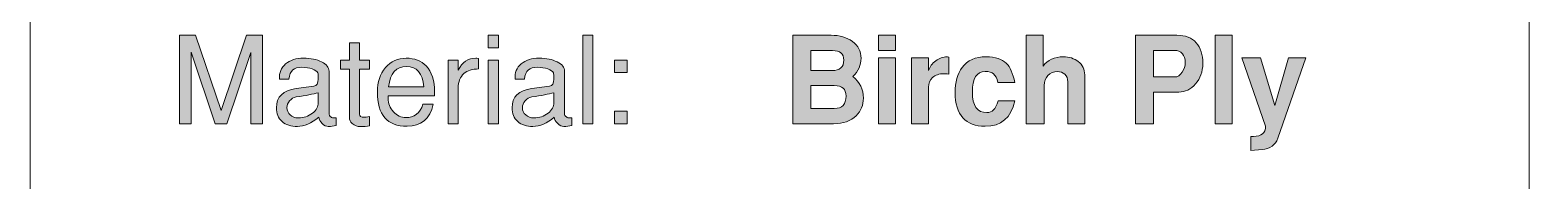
# Model space of a CAD drawing. Header units: inches. Extents: x 0.5 to 11.5, y -3.7 to -0.7.
# Drawn here: x 5.115 to 7.177, y -1.965 to -1.758 of the extents above; entities that cross this region are included whole.
import ezdxf

# ---------------------------------------------------------------- set-up
doc = ezdxf.new("R2010")
doc.units = ezdxf.units.IN
doc.header["$MEASUREMENT"] = 0
doc.layers.add('Layer 1', color=7, linetype='Continuous')

# ---------------------------------------------------------------- blocks, each defined once
blk = doc.blocks.new('block 27')
at = {"layer": 'Layer 1', "color": 240, "lineweight": 5, "true_color": 0xed1f24}
blk.add_lwpolyline([(5.3727, -3.7402), (5.3727, -3.6518), (5.3727, -3.5505), (5.1149, -3.5505), (5.1149, -0.738), (7.1774, -0.738), (7.1774, -3.5505)], dxfattribs=at)
blk = doc.blocks.new('block 58')
at = {"layer": 'Layer 1', "true_color": 0xed1f24}
h = blk.add_hatch(color=240, dxfattribs=at)
h.dxf.hatch_style = 2
h.paths.add_polyline_path([(5.4349, -1.8868), (5.4189, -1.8868), (5.4189, -1.7888), (5.3858, -1.8868), (5.3698, -1.8868), (5.3366, -1.7883), (5.3366, -1.8868), (5.3206, -1.8868), (5.3206, -1.7653), (5.3428, -1.7653), (5.3778, -1.8688), (5.4128, -1.7653), (5.4349, -1.7653)])
h = blk.add_hatch(color=240, dxfattribs=at)
h.dxf.hatch_style = 2
h.paths.add_polyline_path([(5.7593, -1.7826), (5.7453, -1.7826), (5.7453, -1.7653), (5.7593, -1.7653)])
h.paths.add_polyline_path([(5.7593, -1.8868), (5.7453, -1.8868), (5.7453, -1.7993), (5.7593, -1.7993)])
h = blk.add_hatch(color=240, dxfattribs=at)
h.dxf.hatch_style = 2
h.paths.add_polyline_path([(5.8893, -1.8868), (5.8753, -1.8868), (5.8753, -1.7653), (5.8893, -1.7653)])
h = blk.add_hatch(color=240, dxfattribs=at)
h.dxf.hatch_style = 2
edge = h.paths.add_edge_path()
edge.add_spline(control_points=[(5.5821, -1.8896), (5.578, -1.8904), (5.574, -1.8908), (5.5701, -1.8908), (5.5652, -1.8908), (5.5613, -1.8894), (5.5583, -1.8866), (5.5556, -1.8842), (5.5543, -1.8813), (5.5543, -1.8781), (5.5543, -1.8781), (5.5543, -1.8121), (5.5543, -1.8121), (5.5543, -1.8121), (5.5421, -1.8121), (5.5421, -1.8121), (5.5421, -1.8121), (5.5421, -1.7993), (5.5421, -1.7993), (5.5421, -1.7993), (5.5543, -1.7993), (5.5543, -1.7993), (5.5543, -1.7993), (5.5543, -1.7756), (5.5543, -1.7756), (5.5543, -1.7756), (5.5683, -1.7756), (5.5683, -1.7756), (5.5683, -1.7756), (5.5683, -1.7993), (5.5683, -1.7993), (5.5683, -1.7993), (5.5821, -1.7993), (5.5821, -1.7993), (5.5821, -1.7993), (5.5821, -1.8121), (5.5821, -1.8121), (5.5821, -1.8121), (5.5683, -1.8121), (5.5683, -1.8121), (5.5683, -1.8121), (5.5683, -1.8738), (5.5683, -1.8738), (5.5683, -1.8766), (5.5703, -1.8779), (5.5744, -1.8779), (5.5761, -1.8779), (5.5787, -1.8777), (5.5821, -1.8771), (5.5821, -1.8771), (5.5821, -1.8896), (5.5821, -1.8896)], knot_values=[0, 0, 0, 0, 1, 1, 1, 2, 2, 2, 3, 3, 3, 4, 4, 4, 5, 5, 5, 6, 6, 6, 7, 7, 7, 8, 8, 8, 9, 9, 9, 10, 10, 10, 11, 11, 11, 12, 12, 12, 13, 13, 13, 14, 14, 14, 15, 15, 15, 16, 16, 16, 17, 17, 17, 17], degree=3, periodic=1)
h = blk.add_hatch(color=240, dxfattribs=at)
h.dxf.hatch_style = 2
edge = h.paths.add_edge_path()
edge.add_spline(control_points=[(5.5361, -1.8892), (5.5327, -1.8901), (5.5291, -1.8906), (5.5253, -1.8906), (5.5223, -1.8906), (5.5194, -1.8892), (5.5167, -1.8865), (5.514, -1.8838), (5.5124, -1.8809), (5.5121, -1.8779), (5.502, -1.8864), (5.4922, -1.8906), (5.4828, -1.8906), (5.474, -1.8906), (5.467, -1.8883), (5.4618, -1.8838), (5.4566, -1.8792), (5.4539, -1.8729), (5.4539, -1.8649), (5.4539, -1.8498), (5.463, -1.841), (5.481, -1.8385), (5.481, -1.8385), (5.5056, -1.8352), (5.5056, -1.8352), (5.5095, -1.8346), (5.5114, -1.8314), (5.5114, -1.8256), (5.5114, -1.8207), (5.5113, -1.8179), (5.511, -1.8171), (5.5099, -1.8148), (5.5074, -1.8129), (5.5032, -1.8114), (5.4991, -1.81), (5.4943, -1.8093), (5.489, -1.8093), (5.4835, -1.8093), (5.4793, -1.8105), (5.4765, -1.813), (5.4736, -1.8155), (5.4718, -1.8197), (5.4709, -1.8254), (5.4709, -1.8254), (5.4583, -1.8254), (5.4583, -1.8254), (5.4575, -1.8168), (5.4603, -1.8098), (5.4666, -1.8046), (5.4729, -1.7994), (5.4812, -1.7968), (5.4913, -1.7968), (5.5011, -1.7968), (5.5093, -1.7985), (5.5161, -1.8019), (5.5229, -1.8054), (5.5263, -1.8096), (5.5263, -1.8144), (5.5263, -1.8144), (5.5263, -1.8736), (5.5263, -1.8736), (5.5263, -1.8748), (5.5269, -1.8759), (5.528, -1.8769), (5.5292, -1.8779), (5.5305, -1.8786), (5.5319, -1.8788), (5.5331, -1.8789), (5.5344, -1.8789), (5.5361, -1.8788), (5.5361, -1.8788), (5.5361, -1.8892), (5.5361, -1.8892)], knot_values=[0, 0, 0, 0, 1, 1, 1, 2, 2, 2, 3, 3, 3, 4, 4, 4, 5, 5, 5, 6, 6, 6, 7, 7, 7, 8, 8, 8, 9, 9, 9, 10, 10, 10, 11, 11, 11, 12, 12, 12, 13, 13, 13, 14, 14, 14, 15, 15, 15, 16, 16, 16, 17, 17, 17, 18, 18, 18, 19, 19, 19, 20, 20, 20, 21, 21, 21, 22, 22, 22, 23, 23, 23, 24, 24, 24, 24], degree=3, periodic=1)
edge = h.paths.add_edge_path()
edge.add_spline(control_points=[(5.5114, -1.8578), (5.5114, -1.8578), (5.5113, -1.8443), (5.5113, -1.8443), (5.5046, -1.8462), (5.4945, -1.8481), (5.4811, -1.8501), (5.4776, -1.8508), (5.4746, -1.8525), (5.4721, -1.8553), (5.4695, -1.8581), (5.4683, -1.8613), (5.4683, -1.8647), (5.4683, -1.8687), (5.4698, -1.8721), (5.4727, -1.8748), (5.4757, -1.8774), (5.4795, -1.8788), (5.4841, -1.8788), (5.4916, -1.8788), (5.498, -1.8767), (5.5035, -1.8724), (5.5089, -1.8682), (5.5116, -1.8633), (5.5114, -1.8578)], knot_values=[0, 0, 0, 0, 1, 1, 1, 2, 2, 2, 3, 3, 3, 4, 4, 4, 5, 5, 5, 6, 6, 6, 7, 7, 7, 8, 8, 8, 8], degree=3, periodic=1)
h = blk.add_hatch(color=240, dxfattribs=at)
h.dxf.hatch_style = 2
edge = h.paths.add_edge_path()
edge.add_spline(control_points=[(5.6716, -1.8434), (5.6716, -1.8456), (5.6716, -1.8473), (5.6714, -1.8486), (5.6714, -1.8486), (5.6078, -1.8486), (5.6078, -1.8486), (5.6077, -1.8494), (5.6076, -1.8505), (5.6076, -1.8519), (5.6076, -1.8589), (5.61, -1.8651), (5.6148, -1.8704), (5.6197, -1.8758), (5.6254, -1.8784), (5.632, -1.8784), (5.6436, -1.8784), (5.6514, -1.8723), (5.6555, -1.8601), (5.6555, -1.8601), (5.6698, -1.8601), (5.6698, -1.8601), (5.6651, -1.8803), (5.6531, -1.8904), (5.6336, -1.8904), (5.6064, -1.8904), (5.5928, -1.8747), (5.5928, -1.8431), (5.5928, -1.8296), (5.5965, -1.8184), (5.6039, -1.8098), (5.6114, -1.8011), (5.6209, -1.7968), (5.6326, -1.7968), (5.6441, -1.7968), (5.6532, -1.8003), (5.6599, -1.8074), (5.6676, -1.8156), (5.6715, -1.8276), (5.6716, -1.8434)], knot_values=[0, 0, 0, 0, 1, 1, 1, 2, 2, 2, 3, 3, 3, 4, 4, 4, 5, 5, 5, 6, 6, 6, 7, 7, 7, 8, 8, 8, 9, 9, 9, 10, 10, 10, 11, 11, 11, 12, 12, 12, 13, 13, 13, 13], degree=3, periodic=1)
edge = h.paths.add_edge_path()
edge.add_spline(control_points=[(5.6568, -1.8363), (5.655, -1.8175), (5.6471, -1.8081), (5.6332, -1.8081), (5.6187, -1.8081), (5.6104, -1.8175), (5.6083, -1.8363), (5.6083, -1.8363), (5.6568, -1.8363), (5.6568, -1.8363)], knot_values=[0, 0, 0, 0, 1, 1, 1, 2, 2, 2, 3, 3, 3, 3], degree=3, periodic=1)
h = blk.add_hatch(color=240, dxfattribs=at)
h.dxf.hatch_style = 2
edge = h.paths.add_edge_path()
edge.add_spline(control_points=[(5.7321, -1.8116), (5.7236, -1.8116), (5.7168, -1.8137), (5.7119, -1.8179), (5.7067, -1.8226), (5.7041, -1.8292), (5.7041, -1.8378), (5.7041, -1.8378), (5.7041, -1.8868), (5.7041, -1.8868), (5.7041, -1.8868), (5.6901, -1.8868), (5.6901, -1.8868), (5.6901, -1.8868), (5.6901, -1.7993), (5.6901, -1.7993), (5.6901, -1.7993), (5.7041, -1.7993), (5.7041, -1.7993), (5.7041, -1.7993), (5.7041, -1.8133), (5.7041, -1.8133), (5.7097, -1.8023), (5.7177, -1.7968), (5.7281, -1.7968), (5.729, -1.7968), (5.7303, -1.7969), (5.7321, -1.7971), (5.7321, -1.7971), (5.7321, -1.8116), (5.7321, -1.8116)], knot_values=[0, 0, 0, 0, 1, 1, 1, 2, 2, 2, 3, 3, 3, 4, 4, 4, 5, 5, 5, 6, 6, 6, 7, 7, 7, 8, 8, 8, 9, 9, 9, 10, 10, 10, 10], degree=3, periodic=1)
h = blk.add_hatch(color=240, dxfattribs=at)
h.dxf.hatch_style = 2
edge = h.paths.add_edge_path()
edge.add_spline(control_points=[(5.8603, -1.8892), (5.8568, -1.8901), (5.8532, -1.8906), (5.8494, -1.8906), (5.8464, -1.8906), (5.8436, -1.8892), (5.8409, -1.8865), (5.8381, -1.8838), (5.8366, -1.8809), (5.8363, -1.8779), (5.8262, -1.8864), (5.8164, -1.8906), (5.8069, -1.8906), (5.7982, -1.8906), (5.7912, -1.8883), (5.7859, -1.8838), (5.7807, -1.8792), (5.7781, -1.8729), (5.7781, -1.8649), (5.7781, -1.8498), (5.7871, -1.841), (5.8052, -1.8385), (5.8052, -1.8385), (5.8298, -1.8352), (5.8298, -1.8352), (5.8337, -1.8346), (5.8356, -1.8314), (5.8356, -1.8256), (5.8356, -1.8207), (5.8354, -1.8179), (5.8351, -1.8171), (5.8341, -1.8148), (5.8315, -1.8129), (5.8274, -1.8114), (5.8232, -1.81), (5.8185, -1.8093), (5.8132, -1.8093), (5.8076, -1.8093), (5.8035, -1.8105), (5.8006, -1.813), (5.7978, -1.8155), (5.796, -1.8197), (5.7951, -1.8254), (5.7951, -1.8254), (5.7824, -1.8254), (5.7824, -1.8254), (5.7817, -1.8168), (5.7844, -1.8098), (5.7908, -1.8046), (5.7971, -1.7994), (5.8053, -1.7968), (5.8154, -1.7968), (5.8252, -1.7968), (5.8335, -1.7985), (5.8403, -1.8019), (5.847, -1.8054), (5.8504, -1.8096), (5.8504, -1.8144), (5.8504, -1.8144), (5.8504, -1.8736), (5.8504, -1.8736), (5.8504, -1.8748), (5.851, -1.8759), (5.8522, -1.8769), (5.8534, -1.8779), (5.8547, -1.8786), (5.8561, -1.8788), (5.8572, -1.8789), (5.8586, -1.8789), (5.8603, -1.8788), (5.8603, -1.8788), (5.8603, -1.8892), (5.8603, -1.8892)], knot_values=[0, 0, 0, 0, 1, 1, 1, 2, 2, 2, 3, 3, 3, 4, 4, 4, 5, 5, 5, 6, 6, 6, 7, 7, 7, 8, 8, 8, 9, 9, 9, 10, 10, 10, 11, 11, 11, 12, 12, 12, 13, 13, 13, 14, 14, 14, 15, 15, 15, 16, 16, 16, 17, 17, 17, 18, 18, 18, 19, 19, 19, 20, 20, 20, 21, 21, 21, 22, 22, 22, 23, 23, 23, 24, 24, 24, 24], degree=3, periodic=1)
edge = h.paths.add_edge_path()
edge.add_spline(control_points=[(5.8356, -1.8578), (5.8356, -1.8578), (5.8354, -1.8443), (5.8354, -1.8443), (5.8287, -1.8462), (5.8187, -1.8481), (5.8053, -1.8501), (5.8018, -1.8508), (5.7988, -1.8525), (5.7962, -1.8553), (5.7937, -1.8581), (5.7924, -1.8613), (5.7924, -1.8647), (5.7924, -1.8687), (5.7939, -1.8721), (5.7969, -1.8748), (5.7999, -1.8774), (5.8036, -1.8788), (5.8083, -1.8788), (5.8157, -1.8788), (5.8222, -1.8767), (5.8276, -1.8724), (5.8331, -1.8682), (5.8357, -1.8633), (5.8356, -1.8578)], knot_values=[0, 0, 0, 0, 1, 1, 1, 2, 2, 2, 3, 3, 3, 4, 4, 4, 5, 5, 5, 6, 6, 6, 7, 7, 7, 8, 8, 8, 8], degree=3, periodic=1)
h = blk.add_hatch(color=240, dxfattribs=at)
h.dxf.hatch_style = 2
h.paths.add_polyline_path([(5.9364, -1.8166), (5.9191, -1.8166), (5.9191, -1.7993), (5.9364, -1.7993)])
h.paths.add_polyline_path([(5.9364, -1.8868), (5.9191, -1.8868), (5.9191, -1.8694), (5.9364, -1.8694)])
at = {"layer": 'Layer 1', "lineweight": 0}
for points in [[(5.4349, -1.8868), (5.4189, -1.8868), (5.4189, -1.7888), (5.3858, -1.8868), (5.3698, -1.8868), (5.3366, -1.7883), (5.3366, -1.8868), (5.3206, -1.8868), (5.3206, -1.7653), (5.3428, -1.7653), (5.3778, -1.8688), (5.4128, -1.7653), (5.4349, -1.7653), (5.4349, -1.8868)], [(5.7593, -1.7826), (5.7453, -1.7826), (5.7453, -1.7653), (5.7593, -1.7653), (5.7593, -1.7826)], [(5.8893, -1.8868), (5.8753, -1.8868), (5.8753, -1.7653), (5.8893, -1.7653), (5.8893, -1.8868)], [(5.7593, -1.8868), (5.7453, -1.8868), (5.7453, -1.7993), (5.7593, -1.7993), (5.7593, -1.8868)], [(5.9364, -1.8166), (5.9191, -1.8166), (5.9191, -1.7993), (5.9364, -1.7993), (5.9364, -1.8166)], [(5.9364, -1.8868), (5.9191, -1.8868), (5.9191, -1.8694), (5.9364, -1.8694), (5.9364, -1.8868)]]:
    blk.add_lwpolyline(points, dxfattribs=at)
for points, knots in [([(5.5821, -1.8896), (5.578, -1.8904), (5.574, -1.8908), (5.5701, -1.8908), (5.5652, -1.8908), (5.5613, -1.8894), (5.5583, -1.8866), (5.5556, -1.8842), (5.5543, -1.8813), (5.5543, -1.8781), (5.5543, -1.8781), (5.5543, -1.8121), (5.5543, -1.8121), (5.5543, -1.8121), (5.5421, -1.8121), (5.5421, -1.8121), (5.5421, -1.8121), (5.5421, -1.7993), (5.5421, -1.7993), (5.5421, -1.7993), (5.5543, -1.7993), (5.5543, -1.7993), (5.5543, -1.7993), (5.5543, -1.7756), (5.5543, -1.7756), (5.5543, -1.7756), (5.5683, -1.7756), (5.5683, -1.7756), (5.5683, -1.7756), (5.5683, -1.7993), (5.5683, -1.7993), (5.5683, -1.7993), (5.5821, -1.7993), (5.5821, -1.7993), (5.5821, -1.7993), (5.5821, -1.8121), (5.5821, -1.8121), (5.5821, -1.8121), (5.5683, -1.8121), (5.5683, -1.8121), (5.5683, -1.8121), (5.5683, -1.8738), (5.5683, -1.8738), (5.5683, -1.8766), (5.5703, -1.8779), (5.5744, -1.8779), (5.5761, -1.8779), (5.5787, -1.8777), (5.5821, -1.8771), (5.5821, -1.8771), (5.5821, -1.8896), (5.5821, -1.8896)], [0, 0, 0, 0, 1, 1, 1, 2, 2, 2, 3, 3, 3, 4, 4, 4, 5, 5, 5, 6, 6, 6, 7, 7, 7, 8, 8, 8, 9, 9, 9, 10, 10, 10, 11, 11, 11, 12, 12, 12, 13, 13, 13, 14, 14, 14, 15, 15, 15, 16, 16, 16, 17, 17, 17, 17]), ([(5.5361, -1.8892), (5.5327, -1.8901), (5.5291, -1.8906), (5.5253, -1.8906), (5.5223, -1.8906), (5.5194, -1.8892), (5.5167, -1.8865), (5.514, -1.8838), (5.5124, -1.8809), (5.5121, -1.8779), (5.502, -1.8864), (5.4922, -1.8906), (5.4828, -1.8906), (5.474, -1.8906), (5.467, -1.8883), (5.4618, -1.8838), (5.4566, -1.8792), (5.4539, -1.8729), (5.4539, -1.8649), (5.4539, -1.8498), (5.463, -1.841), (5.481, -1.8385), (5.481, -1.8385), (5.5056, -1.8352), (5.5056, -1.8352), (5.5095, -1.8346), (5.5114, -1.8314), (5.5114, -1.8256), (5.5114, -1.8207), (5.5113, -1.8179), (5.511, -1.8171), (5.5099, -1.8148), (5.5074, -1.8129), (5.5032, -1.8114), (5.4991, -1.81), (5.4943, -1.8093), (5.489, -1.8093), (5.4835, -1.8093), (5.4793, -1.8105), (5.4765, -1.813), (5.4736, -1.8155), (5.4718, -1.8197), (5.4709, -1.8254), (5.4709, -1.8254), (5.4583, -1.8254), (5.4583, -1.8254), (5.4575, -1.8168), (5.4603, -1.8098), (5.4666, -1.8046), (5.4729, -1.7994), (5.4812, -1.7968), (5.4913, -1.7968), (5.5011, -1.7968), (5.5093, -1.7985), (5.5161, -1.8019), (5.5229, -1.8054), (5.5263, -1.8096), (5.5263, -1.8144), (5.5263, -1.8144), (5.5263, -1.8736), (5.5263, -1.8736), (5.5263, -1.8748), (5.5269, -1.8759), (5.528, -1.8769), (5.5292, -1.8779), (5.5305, -1.8786), (5.5319, -1.8788), (5.5331, -1.8789), (5.5344, -1.8789), (5.5361, -1.8788), (5.5361, -1.8788), (5.5361, -1.8892), (5.5361, -1.8892)], [0, 0, 0, 0, 1, 1, 1, 2, 2, 2, 3, 3, 3, 4, 4, 4, 5, 5, 5, 6, 6, 6, 7, 7, 7, 8, 8, 8, 9, 9, 9, 10, 10, 10, 11, 11, 11, 12, 12, 12, 13, 13, 13, 14, 14, 14, 15, 15, 15, 16, 16, 16, 17, 17, 17, 18, 18, 18, 19, 19, 19, 20, 20, 20, 21, 21, 21, 22, 22, 22, 23, 23, 23, 24, 24, 24, 24]), ([(5.6716, -1.8434), (5.6716, -1.8456), (5.6716, -1.8473), (5.6714, -1.8486), (5.6714, -1.8486), (5.6078, -1.8486), (5.6078, -1.8486), (5.6077, -1.8494), (5.6076, -1.8505), (5.6076, -1.8519), (5.6076, -1.8589), (5.61, -1.8651), (5.6148, -1.8704), (5.6197, -1.8758), (5.6254, -1.8784), (5.632, -1.8784), (5.6436, -1.8784), (5.6514, -1.8723), (5.6555, -1.8601), (5.6555, -1.8601), (5.6698, -1.8601), (5.6698, -1.8601), (5.6651, -1.8803), (5.6531, -1.8904), (5.6336, -1.8904), (5.6064, -1.8904), (5.5928, -1.8747), (5.5928, -1.8431), (5.5928, -1.8296), (5.5965, -1.8184), (5.6039, -1.8098), (5.6114, -1.8011), (5.6209, -1.7968), (5.6326, -1.7968), (5.6441, -1.7968), (5.6532, -1.8003), (5.6599, -1.8074), (5.6676, -1.8156), (5.6715, -1.8276), (5.6716, -1.8434)], [0, 0, 0, 0, 1, 1, 1, 2, 2, 2, 3, 3, 3, 4, 4, 4, 5, 5, 5, 6, 6, 6, 7, 7, 7, 8, 8, 8, 9, 9, 9, 10, 10, 10, 11, 11, 11, 12, 12, 12, 13, 13, 13, 13]), ([(5.6568, -1.8363), (5.655, -1.8175), (5.6471, -1.8081), (5.6332, -1.8081), (5.6187, -1.8081), (5.6104, -1.8175), (5.6083, -1.8363), (5.6083, -1.8363), (5.6568, -1.8363), (5.6568, -1.8363)], [0, 0, 0, 0, 1, 1, 1, 2, 2, 2, 3, 3, 3, 3]), ([(5.7321, -1.8116), (5.7236, -1.8116), (5.7168, -1.8137), (5.7119, -1.8179), (5.7067, -1.8226), (5.7041, -1.8292), (5.7041, -1.8378), (5.7041, -1.8378), (5.7041, -1.8868), (5.7041, -1.8868), (5.7041, -1.8868), (5.6901, -1.8868), (5.6901, -1.8868), (5.6901, -1.8868), (5.6901, -1.7993), (5.6901, -1.7993), (5.6901, -1.7993), (5.7041, -1.7993), (5.7041, -1.7993), (5.7041, -1.7993), (5.7041, -1.8133), (5.7041, -1.8133), (5.7097, -1.8023), (5.7177, -1.7968), (5.7281, -1.7968), (5.729, -1.7968), (5.7303, -1.7969), (5.7321, -1.7971), (5.7321, -1.7971), (5.7321, -1.8116), (5.7321, -1.8116)], [0, 0, 0, 0, 1, 1, 1, 2, 2, 2, 3, 3, 3, 4, 4, 4, 5, 5, 5, 6, 6, 6, 7, 7, 7, 8, 8, 8, 9, 9, 9, 10, 10, 10, 10]), ([(5.8603, -1.8892), (5.8568, -1.8901), (5.8532, -1.8906), (5.8494, -1.8906), (5.8464, -1.8906), (5.8436, -1.8892), (5.8409, -1.8865), (5.8381, -1.8838), (5.8366, -1.8809), (5.8363, -1.8779), (5.8262, -1.8864), (5.8164, -1.8906), (5.8069, -1.8906), (5.7982, -1.8906), (5.7912, -1.8883), (5.7859, -1.8838), (5.7807, -1.8792), (5.7781, -1.8729), (5.7781, -1.8649), (5.7781, -1.8498), (5.7871, -1.841), (5.8052, -1.8385), (5.8052, -1.8385), (5.8298, -1.8352), (5.8298, -1.8352), (5.8337, -1.8346), (5.8356, -1.8314), (5.8356, -1.8256), (5.8356, -1.8207), (5.8354, -1.8179), (5.8351, -1.8171), (5.8341, -1.8148), (5.8315, -1.8129), (5.8274, -1.8114), (5.8232, -1.81), (5.8185, -1.8093), (5.8132, -1.8093), (5.8076, -1.8093), (5.8035, -1.8105), (5.8006, -1.813), (5.7978, -1.8155), (5.796, -1.8197), (5.7951, -1.8254), (5.7951, -1.8254), (5.7824, -1.8254), (5.7824, -1.8254), (5.7817, -1.8168), (5.7844, -1.8098), (5.7908, -1.8046), (5.7971, -1.7994), (5.8053, -1.7968), (5.8154, -1.7968), (5.8252, -1.7968), (5.8335, -1.7985), (5.8403, -1.8019), (5.847, -1.8054), (5.8504, -1.8096), (5.8504, -1.8144), (5.8504, -1.8144), (5.8504, -1.8736), (5.8504, -1.8736), (5.8504, -1.8748), (5.851, -1.8759), (5.8522, -1.8769), (5.8534, -1.8779), (5.8547, -1.8786), (5.8561, -1.8788), (5.8572, -1.8789), (5.8586, -1.8789), (5.8603, -1.8788), (5.8603, -1.8788), (5.8603, -1.8892), (5.8603, -1.8892)], [0, 0, 0, 0, 1, 1, 1, 2, 2, 2, 3, 3, 3, 4, 4, 4, 5, 5, 5, 6, 6, 6, 7, 7, 7, 8, 8, 8, 9, 9, 9, 10, 10, 10, 11, 11, 11, 12, 12, 12, 13, 13, 13, 14, 14, 14, 15, 15, 15, 16, 16, 16, 17, 17, 17, 18, 18, 18, 19, 19, 19, 20, 20, 20, 21, 21, 21, 22, 22, 22, 23, 23, 23, 24, 24, 24, 24]), ([(5.5114, -1.8578), (5.5114, -1.8578), (5.5113, -1.8443), (5.5113, -1.8443), (5.5046, -1.8462), (5.4945, -1.8481), (5.4811, -1.8501), (5.4776, -1.8508), (5.4746, -1.8525), (5.4721, -1.8553), (5.4695, -1.8581), (5.4683, -1.8613), (5.4683, -1.8647), (5.4683, -1.8687), (5.4698, -1.8721), (5.4727, -1.8748), (5.4757, -1.8774), (5.4795, -1.8788), (5.4841, -1.8788), (5.4916, -1.8788), (5.498, -1.8767), (5.5035, -1.8724), (5.5089, -1.8682), (5.5116, -1.8633), (5.5114, -1.8578)], [0, 0, 0, 0, 1, 1, 1, 2, 2, 2, 3, 3, 3, 4, 4, 4, 5, 5, 5, 6, 6, 6, 7, 7, 7, 8, 8, 8, 8]), ([(5.8356, -1.8578), (5.8356, -1.8578), (5.8354, -1.8443), (5.8354, -1.8443), (5.8287, -1.8462), (5.8187, -1.8481), (5.8053, -1.8501), (5.8018, -1.8508), (5.7988, -1.8525), (5.7962, -1.8553), (5.7937, -1.8581), (5.7924, -1.8613), (5.7924, -1.8647), (5.7924, -1.8687), (5.7939, -1.8721), (5.7969, -1.8748), (5.7999, -1.8774), (5.8036, -1.8788), (5.8083, -1.8788), (5.8157, -1.8788), (5.8222, -1.8767), (5.8276, -1.8724), (5.8331, -1.8682), (5.8357, -1.8633), (5.8356, -1.8578)], [0, 0, 0, 0, 1, 1, 1, 2, 2, 2, 3, 3, 3, 4, 4, 4, 5, 5, 5, 6, 6, 6, 7, 7, 7, 8, 8, 8, 8])]:
    blk.add_open_spline(points, degree=3, knots=knots, dxfattribs=at)
blk = doc.blocks.new('block 59')
at = {"layer": 'Layer 1', "true_color": 0xed1f24}
h = blk.add_hatch(color=240, dxfattribs=at)
h.dxf.hatch_style = 2
edge = h.paths.add_edge_path()
edge.add_spline(control_points=[(6.2615, -1.8516), (6.2615, -1.8613), (6.2583, -1.8693), (6.2517, -1.8758), (6.2443, -1.8831), (6.2339, -1.8868), (6.2205, -1.8868), (6.2205, -1.8868), (6.1644, -1.8868), (6.1644, -1.8868), (6.1644, -1.8868), (6.1644, -1.7653), (6.1644, -1.7653), (6.1644, -1.7653), (6.217, -1.7653), (6.217, -1.7653), (6.2287, -1.7653), (6.2385, -1.7681), (6.2465, -1.7738), (6.2544, -1.7794), (6.2584, -1.7872), (6.2584, -1.7969), (6.2584, -1.8063), (6.2545, -1.8146), (6.2469, -1.8219), (6.2567, -1.8297), (6.2615, -1.8396), (6.2615, -1.8516)], knot_values=[0, 0, 0, 0, 1, 1, 1, 2, 2, 2, 3, 3, 3, 4, 4, 4, 5, 5, 5, 6, 6, 6, 7, 7, 7, 8, 8, 8, 9, 9, 9, 9], degree=3, periodic=1)
edge = h.paths.add_edge_path()
edge.add_spline(control_points=[(6.2345, -1.7996), (6.2345, -1.7907), (6.2294, -1.7863), (6.219, -1.7863), (6.219, -1.7863), (6.1894, -1.7863), (6.1894, -1.7863), (6.1894, -1.7863), (6.1894, -1.8138), (6.1894, -1.8138), (6.1894, -1.8138), (6.2184, -1.8138), (6.2184, -1.8138), (6.2292, -1.8138), (6.2345, -1.8091), (6.2345, -1.7996)], knot_values=[0, 0, 0, 0, 1, 1, 1, 2, 2, 2, 3, 3, 3, 4, 4, 4, 5, 5, 5, 5], degree=3, periodic=1)
edge = h.paths.add_edge_path()
edge.add_spline(control_points=[(6.2377, -1.8488), (6.2377, -1.8392), (6.2323, -1.8344), (6.2214, -1.8344), (6.2214, -1.8344), (6.1894, -1.8344), (6.1894, -1.8344), (6.1894, -1.8344), (6.1894, -1.8659), (6.1894, -1.8659), (6.1894, -1.8659), (6.2214, -1.8659), (6.2214, -1.8659), (6.2323, -1.8659), (6.2377, -1.8602), (6.2377, -1.8488)], knot_values=[0, 0, 0, 0, 1, 1, 1, 2, 2, 2, 3, 3, 3, 4, 4, 4, 5, 5, 5, 5], degree=3, periodic=1)
h = blk.add_hatch(color=240, dxfattribs=at)
h.dxf.hatch_style = 2
h.paths.add_polyline_path([(6.3057, -1.7861), (6.2824, -1.7861), (6.2824, -1.7653), (6.3057, -1.7653)])
h.paths.add_polyline_path([(6.3057, -1.8868), (6.2824, -1.8868), (6.2824, -1.7964), (6.3057, -1.7964)])
h = blk.add_hatch(color=240, dxfattribs=at)
h.dxf.hatch_style = 2
edge = h.paths.add_edge_path()
edge.add_spline(control_points=[(6.566, -1.8868), (6.566, -1.8868), (6.5427, -1.8868), (6.5427, -1.8868), (6.5427, -1.8868), (6.5427, -1.8291), (6.5427, -1.8291), (6.5427, -1.8248), (6.5414, -1.8214), (6.5387, -1.8189), (6.536, -1.8164), (6.5326, -1.8151), (6.5285, -1.8151), (6.5233, -1.8151), (6.519, -1.8169), (6.5155, -1.8205), (6.5121, -1.8242), (6.5104, -1.8287), (6.5104, -1.8342), (6.5104, -1.8342), (6.5104, -1.8868), (6.5104, -1.8868), (6.5104, -1.8868), (6.4854, -1.8868), (6.4854, -1.8868), (6.4854, -1.8868), (6.4854, -1.7653), (6.4854, -1.7653), (6.4854, -1.7653), (6.5087, -1.7653), (6.5087, -1.7653), (6.5087, -1.7653), (6.5087, -1.8078), (6.5087, -1.8078), (6.515, -1.7992), (6.5244, -1.7949), (6.5367, -1.7949), (6.5448, -1.7949), (6.5516, -1.7971), (6.5572, -1.8014), (6.5631, -1.8061), (6.566, -1.8122), (6.566, -1.8198), (6.566, -1.8198), (6.566, -1.8868), (6.566, -1.8868)], knot_values=[0, 0, 0, 0, 1, 1, 1, 2, 2, 2, 3, 3, 3, 4, 4, 4, 5, 5, 5, 6, 6, 6, 7, 7, 7, 8, 8, 8, 9, 9, 9, 10, 10, 10, 11, 11, 11, 12, 12, 12, 13, 13, 13, 14, 14, 14, 15, 15, 15, 15], degree=3, periodic=1)
h = blk.add_hatch(color=240, dxfattribs=at)
h.dxf.hatch_style = 2
edge = h.paths.add_edge_path()
edge.add_spline(control_points=[(6.7285, -1.8041), (6.7285, -1.8153), (6.7252, -1.8247), (6.7185, -1.8322), (6.7119, -1.8397), (6.7042, -1.8434), (6.6955, -1.8434), (6.6955, -1.8434), (6.6607, -1.8434), (6.6607, -1.8434), (6.6607, -1.8434), (6.6607, -1.8868), (6.6607, -1.8868), (6.6607, -1.8868), (6.6357, -1.8868), (6.6357, -1.8868), (6.6357, -1.8868), (6.6357, -1.7653), (6.6357, -1.7653), (6.6357, -1.7653), (6.6929, -1.7653), (6.6929, -1.7653), (6.7047, -1.7653), (6.7135, -1.7687), (6.7195, -1.7756), (6.7255, -1.7825), (6.7285, -1.792), (6.7285, -1.8041)], knot_values=[0, 0, 0, 0, 1, 1, 1, 2, 2, 2, 3, 3, 3, 4, 4, 4, 5, 5, 5, 6, 6, 6, 7, 7, 7, 8, 8, 8, 9, 9, 9, 9], degree=3, periodic=1)
edge = h.paths.add_edge_path()
edge.add_spline(control_points=[(6.7044, -1.8026), (6.7044, -1.7976), (6.703, -1.7936), (6.7004, -1.7906), (6.6977, -1.7876), (6.694, -1.7861), (6.6892, -1.7861), (6.6892, -1.7861), (6.6607, -1.7861), (6.6607, -1.7861), (6.6607, -1.7861), (6.6607, -1.8226), (6.6607, -1.8226), (6.6607, -1.8226), (6.6899, -1.8226), (6.6899, -1.8226), (6.6939, -1.8226), (6.6973, -1.8204), (6.7002, -1.8161), (6.703, -1.8121), (6.7044, -1.8076), (6.7044, -1.8026)], knot_values=[0, 0, 0, 0, 1, 1, 1, 2, 2, 2, 3, 3, 3, 4, 4, 4, 5, 5, 5, 6, 6, 6, 7, 7, 7, 7], degree=3, periodic=1)
h = blk.add_hatch(color=240, dxfattribs=at)
h.dxf.hatch_style = 2
h.paths.add_polyline_path([(6.7689, -1.8868), (6.7455, -1.8868), (6.7455, -1.7653), (6.7689, -1.7653)])
h = blk.add_hatch(color=240, dxfattribs=at)
h.dxf.hatch_style = 2
edge = h.paths.add_edge_path()
edge.add_spline(control_points=[(6.379, -1.8186), (6.3759, -1.8183), (6.3737, -1.8181), (6.3722, -1.8181), (6.3657, -1.8181), (6.3605, -1.8199), (6.3568, -1.8234), (6.3531, -1.8269), (6.3512, -1.8313), (6.3512, -1.8366), (6.3512, -1.8366), (6.3512, -1.8868), (6.3512, -1.8868), (6.3512, -1.8868), (6.3279, -1.8868), (6.3279, -1.8868), (6.3279, -1.8868), (6.3279, -1.7964), (6.3279, -1.7964), (6.3279, -1.7964), (6.3512, -1.7964), (6.3512, -1.7964), (6.3512, -1.7964), (6.3512, -1.8139), (6.3512, -1.8139), (6.3529, -1.8086), (6.3562, -1.8041), (6.3612, -1.8004), (6.3662, -1.7968), (6.3712, -1.7949), (6.3762, -1.7949), (6.3768, -1.7949), (6.3777, -1.7951), (6.379, -1.7953), (6.379, -1.7953), (6.379, -1.8186), (6.379, -1.8186)], knot_values=[0, 0, 0, 0, 1, 1, 1, 2, 2, 2, 3, 3, 3, 4, 4, 4, 5, 5, 5, 6, 6, 6, 7, 7, 7, 8, 8, 8, 9, 9, 9, 10, 10, 10, 11, 11, 11, 12, 12, 12, 12], degree=3, periodic=1)
h = blk.add_hatch(color=240, dxfattribs=at)
h.dxf.hatch_style = 2
edge = h.paths.add_edge_path()
edge.add_spline(control_points=[(6.4697, -1.8553), (6.4648, -1.8787), (6.4512, -1.8904), (6.4289, -1.8904), (6.4156, -1.8904), (6.4055, -1.8865), (6.3984, -1.8787), (6.3913, -1.8709), (6.3877, -1.8593), (6.3877, -1.8441), (6.3877, -1.8297), (6.3909, -1.8182), (6.3974, -1.8096), (6.4047, -1.7998), (6.4158, -1.7949), (6.4305, -1.7949), (6.443, -1.7949), (6.4522, -1.7979), (6.4582, -1.8038), (6.4635, -1.809), (6.4674, -1.8178), (6.4697, -1.8301), (6.4697, -1.8301), (6.4466, -1.8301), (6.4466, -1.8301), (6.4453, -1.8246), (6.4433, -1.8207), (6.4407, -1.8185), (6.4381, -1.8162), (6.4343, -1.8151), (6.4293, -1.8151), (6.4174, -1.8151), (6.4115, -1.8245), (6.4115, -1.8434), (6.4115, -1.8622), (6.4181, -1.8716), (6.4313, -1.8716), (6.4353, -1.8716), (6.4384, -1.8704), (6.4407, -1.8679), (6.443, -1.8655), (6.445, -1.8613), (6.4468, -1.8553), (6.4468, -1.8553), (6.4697, -1.8553), (6.4697, -1.8553)], knot_values=[0, 0, 0, 0, 1, 1, 1, 2, 2, 2, 3, 3, 3, 4, 4, 4, 5, 5, 5, 6, 6, 6, 7, 7, 7, 8, 8, 8, 9, 9, 9, 10, 10, 10, 11, 11, 11, 12, 12, 12, 13, 13, 13, 14, 14, 14, 15, 15, 15, 15], degree=3, periodic=1)
h = blk.add_hatch(color=240, dxfattribs=at)
h.dxf.hatch_style = 2
edge = h.paths.add_edge_path()
edge.add_spline(control_points=[(6.8704, -1.7964), (6.8704, -1.7964), (6.8317, -1.9068), (6.8317, -1.9068), (6.8284, -1.9162), (6.8211, -1.9214), (6.81, -1.9223), (6.81, -1.9223), (6.7947, -1.9234), (6.7947, -1.9234), (6.7947, -1.9234), (6.7947, -1.9043), (6.7947, -1.9043), (6.7947, -1.9043), (6.7982, -1.9043), (6.7982, -1.9043), (6.8094, -1.9043), (6.815, -1.8996), (6.815, -1.8903), (6.815, -1.8903), (6.7822, -1.7964), (6.7822, -1.7964), (6.7822, -1.7964), (6.808, -1.7964), (6.808, -1.7964), (6.808, -1.7964), (6.8275, -1.8619), (6.8275, -1.8619), (6.8275, -1.8619), (6.8464, -1.7964), (6.8464, -1.7964), (6.8464, -1.7964), (6.8704, -1.7964), (6.8704, -1.7964)], knot_values=[0, 0, 0, 0, 1, 1, 1, 2, 2, 2, 3, 3, 3, 4, 4, 4, 5, 5, 5, 6, 6, 6, 7, 7, 7, 8, 8, 8, 9, 9, 9, 10, 10, 10, 11, 11, 11, 11], degree=3, periodic=1)
at = {"layer": 'Layer 1', "lineweight": 0}
for points in [[(6.3057, -1.7861), (6.2824, -1.7861), (6.2824, -1.7653), (6.3057, -1.7653), (6.3057, -1.7861)], [(6.7689, -1.8868), (6.7455, -1.8868), (6.7455, -1.7653), (6.7689, -1.7653), (6.7689, -1.8868)], [(6.3057, -1.8868), (6.2824, -1.8868), (6.2824, -1.7964), (6.3057, -1.7964), (6.3057, -1.8868)]]:
    blk.add_lwpolyline(points, dxfattribs=at)
for points, knots in [([(6.2615, -1.8516), (6.2615, -1.8613), (6.2583, -1.8693), (6.2517, -1.8758), (6.2443, -1.8831), (6.2339, -1.8868), (6.2205, -1.8868), (6.2205, -1.8868), (6.1644, -1.8868), (6.1644, -1.8868), (6.1644, -1.8868), (6.1644, -1.7653), (6.1644, -1.7653), (6.1644, -1.7653), (6.217, -1.7653), (6.217, -1.7653), (6.2287, -1.7653), (6.2385, -1.7681), (6.2465, -1.7738), (6.2544, -1.7794), (6.2584, -1.7872), (6.2584, -1.7969), (6.2584, -1.8063), (6.2545, -1.8146), (6.2469, -1.8219), (6.2567, -1.8297), (6.2615, -1.8396), (6.2615, -1.8516)], [0, 0, 0, 0, 1, 1, 1, 2, 2, 2, 3, 3, 3, 4, 4, 4, 5, 5, 5, 6, 6, 6, 7, 7, 7, 8, 8, 8, 9, 9, 9, 9]), ([(6.566, -1.8868), (6.566, -1.8868), (6.5427, -1.8868), (6.5427, -1.8868), (6.5427, -1.8868), (6.5427, -1.8291), (6.5427, -1.8291), (6.5427, -1.8248), (6.5414, -1.8214), (6.5387, -1.8189), (6.536, -1.8164), (6.5326, -1.8151), (6.5285, -1.8151), (6.5233, -1.8151), (6.519, -1.8169), (6.5155, -1.8205), (6.5121, -1.8242), (6.5104, -1.8287), (6.5104, -1.8342), (6.5104, -1.8342), (6.5104, -1.8868), (6.5104, -1.8868), (6.5104, -1.8868), (6.4854, -1.8868), (6.4854, -1.8868), (6.4854, -1.8868), (6.4854, -1.7653), (6.4854, -1.7653), (6.4854, -1.7653), (6.5087, -1.7653), (6.5087, -1.7653), (6.5087, -1.7653), (6.5087, -1.8078), (6.5087, -1.8078), (6.515, -1.7992), (6.5244, -1.7949), (6.5367, -1.7949), (6.5448, -1.7949), (6.5516, -1.7971), (6.5572, -1.8014), (6.5631, -1.8061), (6.566, -1.8122), (6.566, -1.8198), (6.566, -1.8198), (6.566, -1.8868), (6.566, -1.8868)], [0, 0, 0, 0, 1, 1, 1, 2, 2, 2, 3, 3, 3, 4, 4, 4, 5, 5, 5, 6, 6, 6, 7, 7, 7, 8, 8, 8, 9, 9, 9, 10, 10, 10, 11, 11, 11, 12, 12, 12, 13, 13, 13, 14, 14, 14, 15, 15, 15, 15]), ([(6.7285, -1.8041), (6.7285, -1.8153), (6.7252, -1.8247), (6.7185, -1.8322), (6.7119, -1.8397), (6.7042, -1.8434), (6.6955, -1.8434), (6.6955, -1.8434), (6.6607, -1.8434), (6.6607, -1.8434), (6.6607, -1.8434), (6.6607, -1.8868), (6.6607, -1.8868), (6.6607, -1.8868), (6.6357, -1.8868), (6.6357, -1.8868), (6.6357, -1.8868), (6.6357, -1.7653), (6.6357, -1.7653), (6.6357, -1.7653), (6.6929, -1.7653), (6.6929, -1.7653), (6.7047, -1.7653), (6.7135, -1.7687), (6.7195, -1.7756), (6.7255, -1.7825), (6.7285, -1.792), (6.7285, -1.8041)], [0, 0, 0, 0, 1, 1, 1, 2, 2, 2, 3, 3, 3, 4, 4, 4, 5, 5, 5, 6, 6, 6, 7, 7, 7, 8, 8, 8, 9, 9, 9, 9]), ([(6.2345, -1.7996), (6.2345, -1.7907), (6.2294, -1.7863), (6.219, -1.7863), (6.219, -1.7863), (6.1894, -1.7863), (6.1894, -1.7863), (6.1894, -1.7863), (6.1894, -1.8138), (6.1894, -1.8138), (6.1894, -1.8138), (6.2184, -1.8138), (6.2184, -1.8138), (6.2292, -1.8138), (6.2345, -1.8091), (6.2345, -1.7996)], [0, 0, 0, 0, 1, 1, 1, 2, 2, 2, 3, 3, 3, 4, 4, 4, 5, 5, 5, 5]), ([(6.7044, -1.8026), (6.7044, -1.7976), (6.703, -1.7936), (6.7004, -1.7906), (6.6977, -1.7876), (6.694, -1.7861), (6.6892, -1.7861), (6.6892, -1.7861), (6.6607, -1.7861), (6.6607, -1.7861), (6.6607, -1.7861), (6.6607, -1.8226), (6.6607, -1.8226), (6.6607, -1.8226), (6.6899, -1.8226), (6.6899, -1.8226), (6.6939, -1.8226), (6.6973, -1.8204), (6.7002, -1.8161), (6.703, -1.8121), (6.7044, -1.8076), (6.7044, -1.8026)], [0, 0, 0, 0, 1, 1, 1, 2, 2, 2, 3, 3, 3, 4, 4, 4, 5, 5, 5, 6, 6, 6, 7, 7, 7, 7]), ([(6.379, -1.8186), (6.3759, -1.8183), (6.3737, -1.8181), (6.3722, -1.8181), (6.3657, -1.8181), (6.3605, -1.8199), (6.3568, -1.8234), (6.3531, -1.8269), (6.3512, -1.8313), (6.3512, -1.8366), (6.3512, -1.8366), (6.3512, -1.8868), (6.3512, -1.8868), (6.3512, -1.8868), (6.3279, -1.8868), (6.3279, -1.8868), (6.3279, -1.8868), (6.3279, -1.7964), (6.3279, -1.7964), (6.3279, -1.7964), (6.3512, -1.7964), (6.3512, -1.7964), (6.3512, -1.7964), (6.3512, -1.8139), (6.3512, -1.8139), (6.3529, -1.8086), (6.3562, -1.8041), (6.3612, -1.8004), (6.3662, -1.7968), (6.3712, -1.7949), (6.3762, -1.7949), (6.3768, -1.7949), (6.3777, -1.7951), (6.379, -1.7953), (6.379, -1.7953), (6.379, -1.8186), (6.379, -1.8186)], [0, 0, 0, 0, 1, 1, 1, 2, 2, 2, 3, 3, 3, 4, 4, 4, 5, 5, 5, 6, 6, 6, 7, 7, 7, 8, 8, 8, 9, 9, 9, 10, 10, 10, 11, 11, 11, 12, 12, 12, 12]), ([(6.4697, -1.8553), (6.4648, -1.8787), (6.4512, -1.8904), (6.4289, -1.8904), (6.4156, -1.8904), (6.4055, -1.8865), (6.3984, -1.8787), (6.3913, -1.8709), (6.3877, -1.8593), (6.3877, -1.8441), (6.3877, -1.8297), (6.3909, -1.8182), (6.3974, -1.8096), (6.4047, -1.7998), (6.4158, -1.7949), (6.4305, -1.7949), (6.443, -1.7949), (6.4522, -1.7979), (6.4582, -1.8038), (6.4635, -1.809), (6.4674, -1.8178), (6.4697, -1.8301), (6.4697, -1.8301), (6.4466, -1.8301), (6.4466, -1.8301), (6.4453, -1.8246), (6.4433, -1.8207), (6.4407, -1.8185), (6.4381, -1.8162), (6.4343, -1.8151), (6.4293, -1.8151), (6.4174, -1.8151), (6.4115, -1.8245), (6.4115, -1.8434), (6.4115, -1.8622), (6.4181, -1.8716), (6.4313, -1.8716), (6.4353, -1.8716), (6.4384, -1.8704), (6.4407, -1.8679), (6.443, -1.8655), (6.445, -1.8613), (6.4468, -1.8553), (6.4468, -1.8553), (6.4697, -1.8553), (6.4697, -1.8553)], [0, 0, 0, 0, 1, 1, 1, 2, 2, 2, 3, 3, 3, 4, 4, 4, 5, 5, 5, 6, 6, 6, 7, 7, 7, 8, 8, 8, 9, 9, 9, 10, 10, 10, 11, 11, 11, 12, 12, 12, 13, 13, 13, 14, 14, 14, 15, 15, 15, 15]), ([(6.8704, -1.7964), (6.8704, -1.7964), (6.8317, -1.9068), (6.8317, -1.9068), (6.8284, -1.9162), (6.8211, -1.9214), (6.81, -1.9223), (6.81, -1.9223), (6.7947, -1.9234), (6.7947, -1.9234), (6.7947, -1.9234), (6.7947, -1.9043), (6.7947, -1.9043), (6.7947, -1.9043), (6.7982, -1.9043), (6.7982, -1.9043), (6.8094, -1.9043), (6.815, -1.8996), (6.815, -1.8903), (6.815, -1.8903), (6.7822, -1.7964), (6.7822, -1.7964), (6.7822, -1.7964), (6.808, -1.7964), (6.808, -1.7964), (6.808, -1.7964), (6.8275, -1.8619), (6.8275, -1.8619), (6.8275, -1.8619), (6.8464, -1.7964), (6.8464, -1.7964), (6.8464, -1.7964), (6.8704, -1.7964), (6.8704, -1.7964)], [0, 0, 0, 0, 1, 1, 1, 2, 2, 2, 3, 3, 3, 4, 4, 4, 5, 5, 5, 6, 6, 6, 7, 7, 7, 8, 8, 8, 9, 9, 9, 10, 10, 10, 11, 11, 11, 11]), ([(6.2377, -1.8488), (6.2377, -1.8392), (6.2323, -1.8344), (6.2214, -1.8344), (6.2214, -1.8344), (6.1894, -1.8344), (6.1894, -1.8344), (6.1894, -1.8344), (6.1894, -1.8659), (6.1894, -1.8659), (6.1894, -1.8659), (6.2214, -1.8659), (6.2214, -1.8659), (6.2323, -1.8659), (6.2377, -1.8602), (6.2377, -1.8488)], [0, 0, 0, 0, 1, 1, 1, 2, 2, 2, 3, 3, 3, 4, 4, 4, 5, 5, 5, 5])]:
    blk.add_open_spline(points, degree=3, knots=knots, dxfattribs=at)
blk = doc.blocks.new('block 57')
at = {"layer": 'Layer 1'}
for name in ['block 58', 'block 59']:
    blk.add_blockref(name, (0, 0), dxfattribs=at)
blk = doc.blocks.new('block 56')
at = {"layer": 'Layer 1'}
blk.add_blockref('block 57', (0, 0), dxfattribs=at)

msp = doc.modelspace()

# ---------------------------------------------------------------- block references
at = {"layer": 'Layer 1'}
for name in ['block 27', 'block 56']:
    msp.add_blockref(name, (0, 0), dxfattribs=at)

doc.saveas('drawing.dxf')
